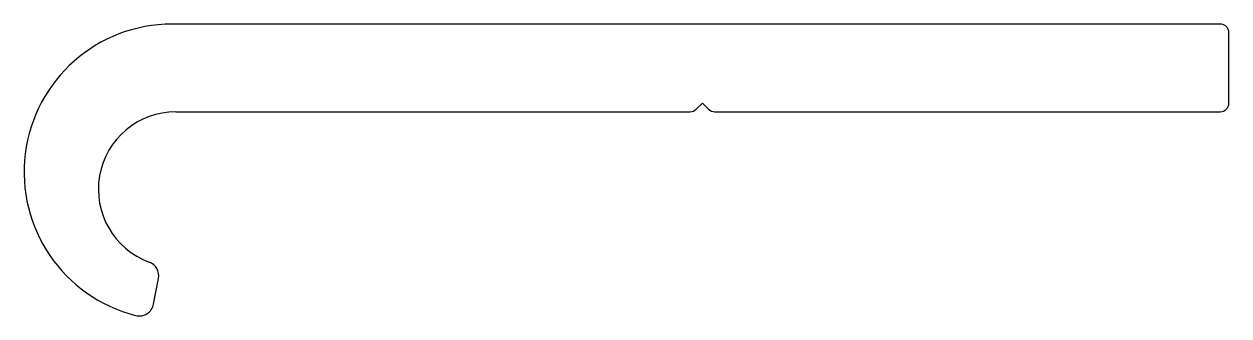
# Model space of a CAD drawing. Extents: x 363.1 to 404.3, y 611 to 620.9.
import ezdxf

# ---------------------------------------------------------------- set-up
doc = ezdxf.new("R2010")
doc.units = 0
doc.layers.get('0').update_dxf_attribs({"linetype": 'CONTINUOUS'})

msp = doc.modelspace()

# ---------------------------------------------------------------- linework, layer by layer
at = {"color": 0}
for p, q in [((404, 620.943), (368.05, 620.943)), ((404.3, 618.243), (404.3, 620.643)), ((368.3, 617.943), (385.876, 617.943)), ((386.088, 618.03), (386.3, 618.243)), ((386.3, 618.243), (386.512, 618.03)), ((386.725, 617.943), (404, 617.943)), ((367.537, 611.368), (367.707, 612.24))]:
    msp.add_line(p, q, dxfattribs=at)
for centre, radius, start, end in [((368.17, 615.883), 5.06, 90, 255.7327), ((404, 620.643), 0.3, 0, 90), ((368.3, 615.293), 2.65, 90, 249.8668), ((385.876, 618.243), 0.3, 270, 315), ((386.725, 618.243), 0.3, 225, 270), ((404, 618.243), 0.3, 270, 0), ((367.216, 612.335), 0.5, 349, 69.8668), ((367.047, 611.463), 0.5, 255.7327, 349)]:
    msp.add_arc(centre, radius, start, end, dxfattribs=at)

doc.saveas('drawing.dxf')
